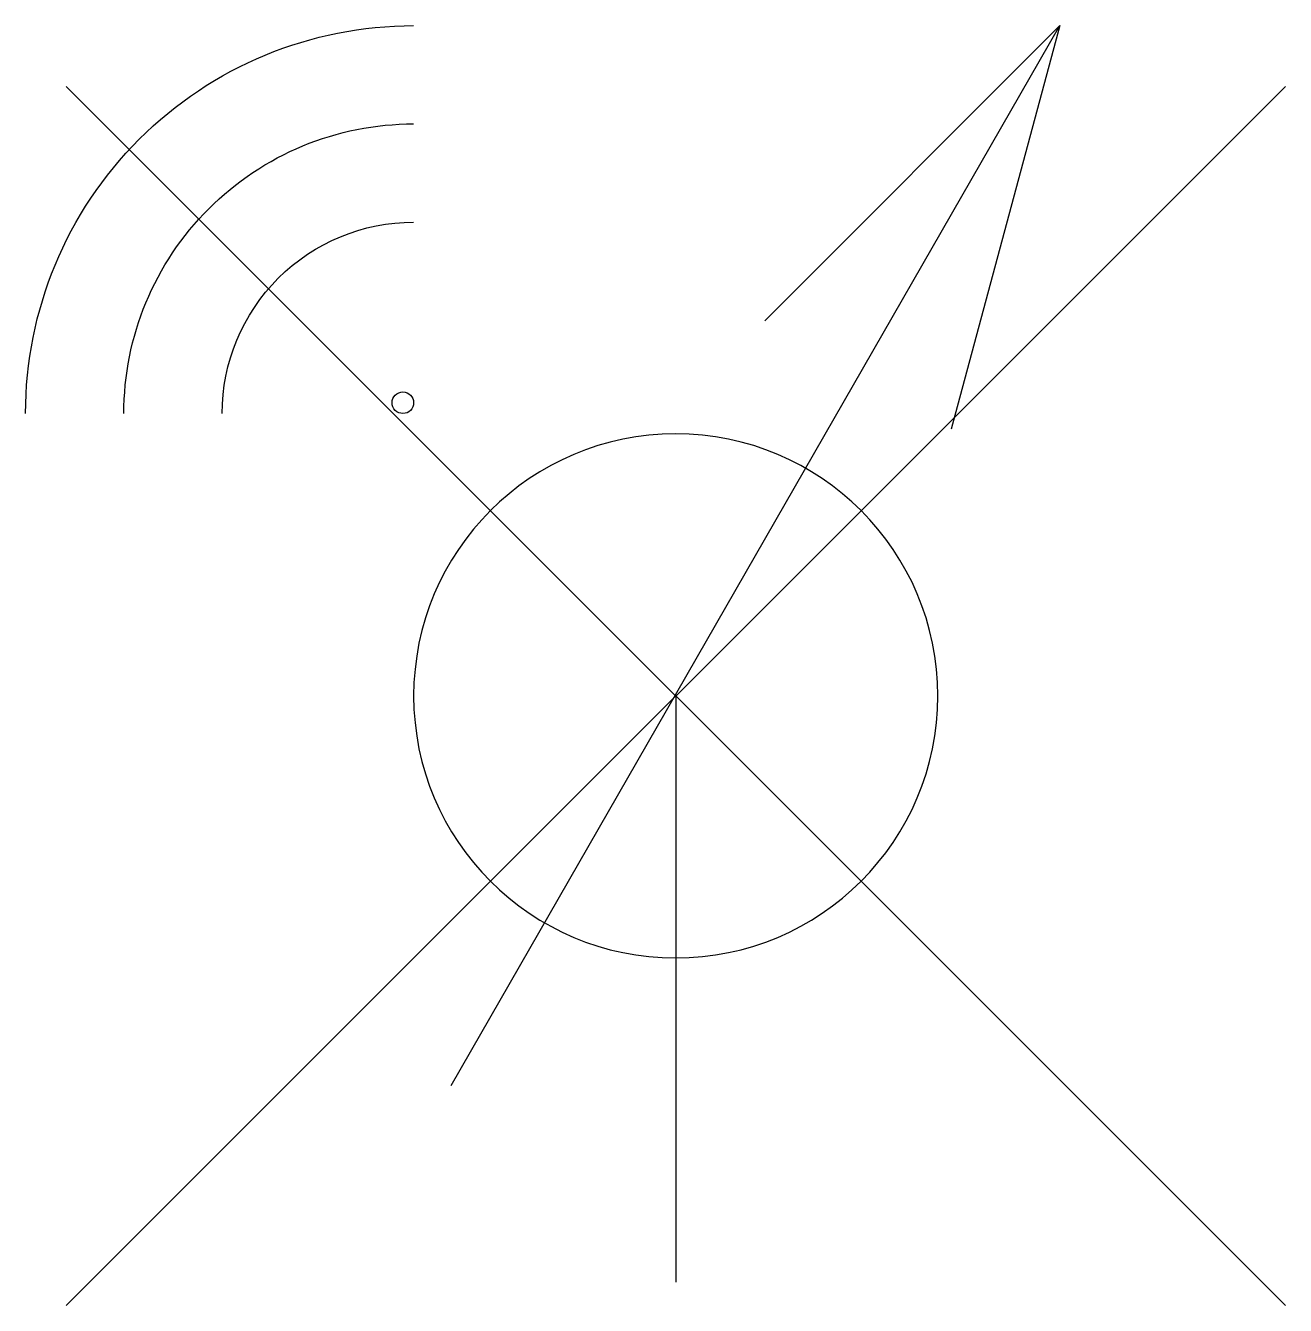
# Model space of a CAD drawing. Extents: x -1.51 to 1.41, y -0.05 to 2.92.
import ezdxf

# ---------------------------------------------------------------- set-up
doc = ezdxf.new("R2010")
doc.units = 0

msp = doc.modelspace()

# ---------------------------------------------------------------- linework, layer by layer
for points in [[(-1.5082, 2.0152, -0.414214), (-0.608, 2.9153)], [(-1.2802, 2.0152, -0.414214), (-0.608, 2.6873)], [(-1.0522, 2.0152, -0.414214), (-0.608, 2.4593, -0.414214)]]:
    msp.add_lwpolyline(points, format="xyb")
at = {"flags": 128}
for points in [[(-0.521, 0.4561), (0.8909, 2.9153)], [(0.2067, 2.2306), (0.8909, 2.9153), (0.6389, 1.9793)], [(0, 1.36), (0, 0)]]:
    msp.add_lwpolyline(points, dxfattribs=at)
at = {"color": 7}
for points in [[(-1.4142, -0.0542), (1.4142, 2.7742)], [(1.4142, -0.0542), (-1.4142, 2.7742)]]:
    msp.add_lwpolyline(points, dxfattribs=at)
for points in [[(-0.658, 2.0402, -1), (-0.608, 2.0402, -1), (-0.658, 2.0402, -1.744432)], [(0, 1.968, 1), (0, 0.752, 1)]]:
    msp.add_lwpolyline(points, format="xyb", close=True)

doc.saveas('drawing.dxf')
